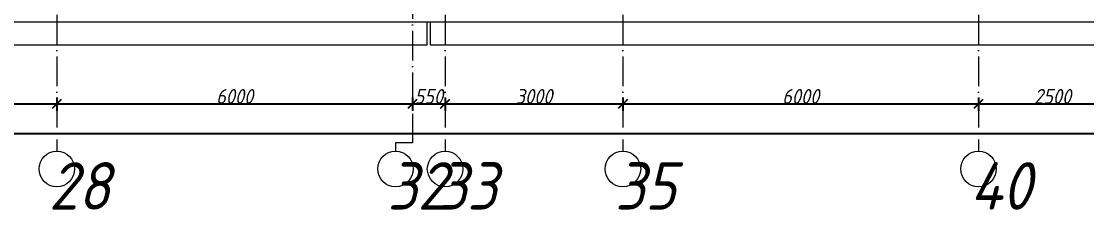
# Model space of a CAD drawing. Header units: millimetres. Extents: x -606178 to 312196, y -19338 to 632709.
# Drawn here: x -561717 to -543742, y 503700 to 506873 of the extents above; entities that cross this region are included whole.
import ezdxf

# ---------------------------------------------------------------- set-up
doc = ezdxf.new("R2010")
doc.units = ezdxf.units.MM
doc.linetypes.add('50_200_ШТРИХ_1Т_ш5_п1_п1_', pattern=[700, 500, -100, 0, -100])
for name, color, linetype, lineweight in [('A-____-____-DIMS', 7, 'Continuous', 9), ('A-FLOR-____-OTLN', 7, 'Continuous', 9), ('A-WALL-____-MCUT', 7, 'Continuous', 13), ('S-GRID-____-IDEN', 7, 'Continuous', 9), ('S-GRID-____-OTLN', 7, 'Continuous', 9), ('S-GRID-____-OTLN-1', 7, '50_200_ШТРИХ_1Т_ш5_п1_п1_', 9)]:
    doc.layers.add(name, color=color, linetype=linetype, lineweight=lineweight)
doc.styles.add('ISOCPEUR_I', font='isocpeui.ttf', dxfattribs={"width": 0.9, "height": 2.5})
doc.styles.add('ISOCPEUR_I_9', font='isocpeui.ttf', dxfattribs={"width": 0.9, "height": 250})
doc.dimstyles.new('ISO-2_5_0_9К_БОЛЬШОЙ_ОСИ', dxfattribs={"dimscale": 304.8, "dimtxt": 248.995294, "dimasz": 0.492126, "dimexe": 0.393701, "dimexo": 0, "dimgap": 0, "dimtad": 1, "dimdec": 0, "dimzin": 0, "dimdsep": 46, "dimtxsty": 'ISOCPEUR_I_9', "dimblk1": 'OBLIQUE', "dimblk2": 'OBLIQUE', "dimsah": 1, "dimcen": 0.09, "dimdle": 0.393701, "dimazin": 0, "dimtfac": 1, "dimtdec": 4, "dimtix": 1, "dimtmove": 0, "dimatfit": 3, "dimfxl": 1, "dimtvp": 1, "dimtolj": 1, "dimtzin": 0, "dimarcsym": 2})

# ---------------------------------------------------------------- blocks, each defined once
blk = doc.blocks.new('Ось сетки - Круг_Ø6_00__ISO-2_5_0_9K_-25732049-АР1_Кладочный план подвала в осях 1-64_Ю-ЯЯ')
at = {"layer": 'S-GRID-____-IDEN'}
blk.add_circle((0, 0), 3, dxfattribs=at)
blk = doc.blocks.new('_Oblique')
at = {"color": 0, "linetype": 'ByBlock', "lineweight": -2}
blk.add_line((-0.5, -0.5), (0.5, 0.5), dxfattribs=at)
blk = doc.blocks.new('*D3718')
at = {"layer": 'A-____-____-DIMS', "color": 0, "lineweight": -2, "transparency": 16777216}
for p, q in [((-564237, 505483), (-560997, 505483)), ((-564117, 505589), (-564117, 505363)), ((-561117, 505589), (-561117, 505363))]:
    blk.add_line(p, q, dxfattribs=at)
at = {"layer": 'Defpoints', "color": 0, "transparency": 16777216}
for p in [(-564117, 505589), (-561117, 505589), (-561117, 505483)]:
    blk.add_point(p, dxfattribs=at)
at = {"layer": 'A-____-____-DIMS', "color": 0, "lineweight": -2, "transparency": 16777216, "xscale": 150, "yscale": 150, "zscale": 150, "rotation": 180}
blk.add_blockref('_Oblique', (-564117, 505483), dxfattribs=at)
at = {"layer": 'A-____-____-DIMS', "color": 0, "lineweight": -2, "transparency": 16777216, "xscale": 150, "yscale": 150, "zscale": 150}
blk.add_blockref('_Oblique', (-561117, 505483), dxfattribs=at)
at = {"layer": 'A-____-____-DIMS', "color": 0, "transparency": 16777216, "insert": (-562617, 505608), "char_height": 250, "width": 758.48, "attachment_point": 5, "style": 'ISOCPEUR_I_9'}
blk.add_mtext('\\A1;3000', dxfattribs=at)
blk = doc.blocks.new('*D3719')
at = {"layer": 'A-____-____-DIMS', "color": 0, "lineweight": -2, "transparency": 16777216}
for p, q in [((-561237, 505483), (-554997, 505483)), ((-561117, 505589), (-561117, 505363)), ((-555117, 505589), (-555117, 505363))]:
    blk.add_line(p, q, dxfattribs=at)
at = {"layer": 'Defpoints', "color": 0, "transparency": 16777216}
for p in [(-561117, 505589), (-555117, 505589), (-555117, 505483)]:
    blk.add_point(p, dxfattribs=at)
at = {"layer": 'A-____-____-DIMS', "color": 0, "lineweight": -2, "transparency": 16777216, "xscale": 150, "yscale": 150, "zscale": 150, "rotation": 180}
blk.add_blockref('_Oblique', (-561117, 505483), dxfattribs=at)
at = {"layer": 'A-____-____-DIMS', "color": 0, "lineweight": -2, "transparency": 16777216, "xscale": 150, "yscale": 150, "zscale": 150}
blk.add_blockref('_Oblique', (-555117, 505483), dxfattribs=at)
at = {"layer": 'A-____-____-DIMS', "color": 0, "transparency": 16777216, "insert": (-558117, 505608), "char_height": 250, "width": 758.48, "attachment_point": 5, "style": 'ISOCPEUR_I_9'}
blk.add_mtext('\\A1;6000', dxfattribs=at)
blk = doc.blocks.new('*D3720')
at = {"layer": 'A-____-____-DIMS', "color": 0, "lineweight": -2, "transparency": 16777216}
for p, q in [((-555237, 505483), (-554447, 505483)), ((-555117, 505589), (-555117, 505363)), ((-554567, 505589), (-554567, 505363))]:
    blk.add_line(p, q, dxfattribs=at)
at = {"layer": 'Defpoints', "color": 0, "transparency": 16777216}
for p in [(-555117, 505589), (-554567, 505589), (-554567, 505483)]:
    blk.add_point(p, dxfattribs=at)
at = {"layer": 'A-____-____-DIMS', "color": 0, "lineweight": -2, "transparency": 16777216, "xscale": 150, "yscale": 150, "zscale": 150, "rotation": 180}
blk.add_blockref('_Oblique', (-555117, 505483), dxfattribs=at)
at = {"layer": 'A-____-____-DIMS', "color": 0, "lineweight": -2, "transparency": 16777216, "xscale": 150, "yscale": 150, "zscale": 150}
blk.add_blockref('_Oblique', (-554567, 505483), dxfattribs=at)
at = {"layer": 'A-____-____-DIMS', "color": 0, "transparency": 16777216, "insert": (-554842, 505608), "char_height": 250, "width": 568.86, "attachment_point": 5, "style": 'ISOCPEUR_I_9'}
blk.add_mtext('\\A1;550', dxfattribs=at)
blk = doc.blocks.new('*D3721')
at = {"layer": 'A-____-____-DIMS', "color": 0, "lineweight": -2, "transparency": 16777216}
for p, q in [((-554687, 505483), (-551447, 505483)), ((-554567, 505589), (-554567, 505363)), ((-551567, 505589), (-551567, 505363))]:
    blk.add_line(p, q, dxfattribs=at)
at = {"layer": 'Defpoints', "color": 0, "transparency": 16777216}
for p in [(-554567, 505589), (-551567, 505589), (-551567, 505483)]:
    blk.add_point(p, dxfattribs=at)
at = {"layer": 'A-____-____-DIMS', "color": 0, "lineweight": -2, "transparency": 16777216, "xscale": 150, "yscale": 150, "zscale": 150, "rotation": 180}
blk.add_blockref('_Oblique', (-554567, 505483), dxfattribs=at)
at = {"layer": 'A-____-____-DIMS', "color": 0, "lineweight": -2, "transparency": 16777216, "xscale": 150, "yscale": 150, "zscale": 150}
blk.add_blockref('_Oblique', (-551567, 505483), dxfattribs=at)
at = {"layer": 'A-____-____-DIMS', "color": 0, "transparency": 16777216, "insert": (-553067, 505608), "char_height": 250, "width": 758.48, "attachment_point": 5, "style": 'ISOCPEUR_I_9'}
blk.add_mtext('\\A1;3000', dxfattribs=at)
blk = doc.blocks.new('*D3722')
at = {"layer": 'A-____-____-DIMS', "color": 0, "lineweight": -2, "transparency": 16777216}
for p, q in [((-551687, 505483), (-545447, 505483)), ((-551567, 505589), (-551567, 505363)), ((-545567, 505589), (-545567, 505363))]:
    blk.add_line(p, q, dxfattribs=at)
at = {"layer": 'Defpoints', "color": 0, "transparency": 16777216}
for p in [(-551567, 505589), (-545567, 505589), (-545567, 505483)]:
    blk.add_point(p, dxfattribs=at)
at = {"layer": 'A-____-____-DIMS', "color": 0, "lineweight": -2, "transparency": 16777216, "xscale": 150, "yscale": 150, "zscale": 150, "rotation": 180}
blk.add_blockref('_Oblique', (-551567, 505483), dxfattribs=at)
at = {"layer": 'A-____-____-DIMS', "color": 0, "lineweight": -2, "transparency": 16777216, "xscale": 150, "yscale": 150, "zscale": 150}
blk.add_blockref('_Oblique', (-545567, 505483), dxfattribs=at)
at = {"layer": 'A-____-____-DIMS', "color": 0, "transparency": 16777216, "insert": (-548567, 505608), "char_height": 250, "width": 758.48, "attachment_point": 5, "style": 'ISOCPEUR_I_9'}
blk.add_mtext('\\A1;6000', dxfattribs=at)
blk = doc.blocks.new('*D3723')
at = {"layer": 'A-____-____-DIMS', "color": 0, "lineweight": -2, "transparency": 16777216}
for p, q in [((-545687, 505483), (-542947, 505483)), ((-545567, 505589), (-545567, 505363)), ((-543067, 505589), (-543067, 505363))]:
    blk.add_line(p, q, dxfattribs=at)
at = {"layer": 'Defpoints', "color": 0, "transparency": 16777216}
for p in [(-545567, 505589), (-543067, 505589), (-543067, 505483)]:
    blk.add_point(p, dxfattribs=at)
at = {"layer": 'A-____-____-DIMS', "color": 0, "lineweight": -2, "transparency": 16777216, "xscale": 150, "yscale": 150, "zscale": 150, "rotation": 180}
blk.add_blockref('_Oblique', (-545567, 505483), dxfattribs=at)
at = {"layer": 'A-____-____-DIMS', "color": 0, "lineweight": -2, "transparency": 16777216, "xscale": 150, "yscale": 150, "zscale": 150}
blk.add_blockref('_Oblique', (-543067, 505483), dxfattribs=at)
at = {"layer": 'A-____-____-DIMS', "color": 0, "transparency": 16777216, "insert": (-544317, 505608), "char_height": 250, "width": 758.48, "attachment_point": 5, "style": 'ISOCPEUR_I_9'}
blk.add_mtext('\\A1;2500', dxfattribs=at)
blk = doc.blocks.new('*D3854')
at = {"layer": 'A-____-____-DIMS', "color": 0, "lineweight": -2, "transparency": 16777216}
for p, q in [((-602537, 504986), (-528897, 504986)), ((-602417, 505092), (-602417, 504866)), ((-529017, 505092), (-529017, 504866))]:
    blk.add_line(p, q, dxfattribs=at)
at = {"layer": 'Defpoints', "color": 0, "transparency": 16777216}
for p in [(-602417, 505092), (-529017, 505092), (-529017, 504986)]:
    blk.add_point(p, dxfattribs=at)
at = {"layer": 'A-____-____-DIMS', "color": 0, "lineweight": -2, "transparency": 16777216, "xscale": 150, "yscale": 150, "zscale": 150, "rotation": 180}
blk.add_blockref('_Oblique', (-602417, 504986), dxfattribs=at)
at = {"layer": 'A-____-____-DIMS', "color": 0, "lineweight": -2, "transparency": 16777216, "xscale": 150, "yscale": 150, "zscale": 150}
blk.add_blockref('_Oblique', (-529017, 504986), dxfattribs=at)
at = {"layer": 'A-____-____-DIMS', "color": 0, "transparency": 16777216, "insert": (-565717, 505113), "char_height": 250, "width": 971.08, "attachment_point": 5, "style": 'ISOCPEUR_I_9'}
blk.add_mtext('\\A1;73400', dxfattribs=at)

msp = doc.modelspace()

# ---------------------------------------------------------------- linework, layer by layer
at = {"layer": 'A-FLOR-____-OTLN'}
for p, q in [((-554867.047, 506475.3011), (-554867.047, 506865.3011)), ((-554817.047, 506865.3011), (-554817.047, 506475.3011)), ((-603017.047, 506475.3011), (-554867.047, 506475.3011)), ((-554817.047, 506475.3011), (-526117.047, 506475.3011))]:
    msp.add_line(p, q, dxfattribs=at)
at = {"layer": 'A-WALL-____-MCUT'}
msp.add_line((-602627.047, 506865.3011), (-525677.047, 506865.3011), dxfattribs=at)
at = {"layer": 'S-GRID-____-OTLN'}
for p, q in [((-555403.8282, 504824.0381), (-555403.8282, 504685.847)), ((-555117.047, 504824.0381), (-555403.8282, 504824.0381))]:
    msp.add_line(p, q, dxfattribs=at)
at = {"layer": 'S-GRID-____-OTLN-1'}
for p, q in [((-561117.047, 542687.1106), (-561117.047, 504685.847)), ((-554567.047, 542687.1106), (-554567.047, 504685.847)), ((-551567.047, 542687.1106), (-551567.047, 504685.847)), ((-545567.047, 542687.1106), (-545567.047, 504685.847)), ((-555117.047, 542417.6759), (-555117.047, 504824.0381))]:
    msp.add_line(p, q, dxfattribs=at)

# ---------------------------------------------------------------- block references
at = {"layer": 'S-GRID-____-IDEN', "xscale": 99.99999999999993, "yscale": 99.99999999999993, "zscale": 99.99999999999993, "rotation": 180}
for p in [(-561117.047, 504385.847), (-555403.8282, 504385.847), (-554567.047, 504385.847), (-551567.047, 504385.847), (-545567.047, 504385.847)]:
    msp.add_blockref('Ось сетки - Круг_Ø6_00__ISO-2_5_0_9K_-25732049-АР1_Кладочный план подвала в осях 1-64_Ю-ЯЯ', p, dxfattribs=at)

# ---------------------------------------------------------------- texts
at = {"layer": 'S-GRID-____-IDEN', "char_height": 800, "attachment_point": 1, "style": 'ISOCPEUR_I'}
for s, insert, width in [('28', (-561251.4186, 504499.7806), 404.0505), ('32', (-555538.1998, 504499.7806), 404.0505), ('33', (-554701.4186, 504499.7806), 404.0505), ('35', (-551701.4186, 504499.7806), 404.0505), ('40', (-545710.4186, 504499.7806), 425.696062)]:
    msp.add_mtext(s, dxfattribs=dict(at, insert=insert, width=width))

# ---------------------------------------------------------------- dimensions: what is measured, and where the dimension line sits
at = {"layer": 'A-____-____-DIMS'}
for base, p1, p2, override, picture, middle in [((-561117.047, 505482.7262), (-564117.047, 505588.7923), (-561117.047, 505588.7923), {"dimtxt": 400, "dimpost": '<>', "dimfxl": 3000}, '*D3718', (-562617.047, 505607.7262)), ((-555117.047, 505482.7262), (-561117.047, 505588.7923), (-555117.047, 505588.7923), {"dimtxt": 400, "dimpost": '<>', "dimfxl": 6000}, '*D3719', (-558117.047, 505607.7262)), ((-554567.047, 505482.7262), (-555117.047, 505588.7923), (-554567.047, 505588.7923), {"dimtxt": 400, "dimpost": '<>', "dimfxl": 550}, '*D3720', (-554842.047, 505607.7262)), ((-551567.047, 505482.7262), (-554567.047, 505588.7923), (-551567.047, 505588.7923), {"dimtxt": 400, "dimpost": '<>', "dimfxl": 3000}, '*D3721', (-553067.047, 505607.7262)), ((-545567.047, 505482.7262), (-551567.047, 505588.7923), (-545567.047, 505588.7923), {"dimtxt": 400, "dimpost": '<>', "dimfxl": 6000}, '*D3722', (-548567.047, 505607.7262)), ((-543067.047, 505482.7262), (-545567.047, 505588.7923), (-543067.047, 505588.7923), {"dimtxt": 400, "dimpost": '<>', "dimfxl": 2500}, '*D3723', (-544317.047, 505607.7262)), ((-529017.047, 504985.926), (-602417.047, 505091.992), (-529017.047, 505091.992), {"dimtxt": 400, "dimpost": '<>', "dimfxl": 73400}, '*D3854', (-565717.047, 505112.5358))]:
    dim = msp.add_linear_dim(base=base, p1=p1, p2=p2, dimstyle='ISO-2_5_0_9К_БОЛЬШОЙ_ОСИ', override=override, dxfattribs=at)
    dim.commit()
    dim.dimension.update_dxf_attribs({"geometry": picture, "text_midpoint": middle})

doc.saveas('drawing.dxf')
